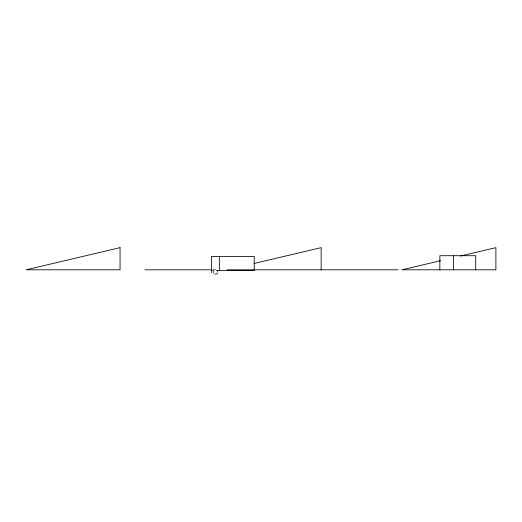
<?xml version="1.0" encoding="UTF-8"?>
<svg xmlns="http://www.w3.org/2000/svg" width="522" height="522" viewBox="0 0 522 522"><rect width="100%" height="100%" fill="white"/><g stroke="black" fill="none" stroke-linecap="round" stroke-linejoin="round"><path stroke-width="0.78" d="M213.596 271.662L213.628 271.303M217.661 272.262L217.635 271.505M211.521 271.303L211.521 272.569M217.335 273.437L215.39 274.344M214.164 273.704L213.726 273.848M213.387 269.894L215.325 269.685M254.031 263.473L321.147 247.65L321.147 269.809M440.627 260.68L401.94 269.809L495.9 269.809L495.9 247.65L460.371 256.028M144.894 269.809L211.704 269.809M227.187 269.809L398.018 269.809M213.048 270.494L211.475 270.494L211.475 256.4L254.227 256.4L254.227 270.494L216.199 270.494M213.628 272.569L213.596 272.203M475.712 269.809L475.712 255.715L439.844 255.715L439.844 269.809M453.448 255.715L453.448 269.809M219.351 256.4L219.351 270.494M120.06 247.65L26.1 269.809L120.06 269.809L120.06 247.65"/></g></svg>
